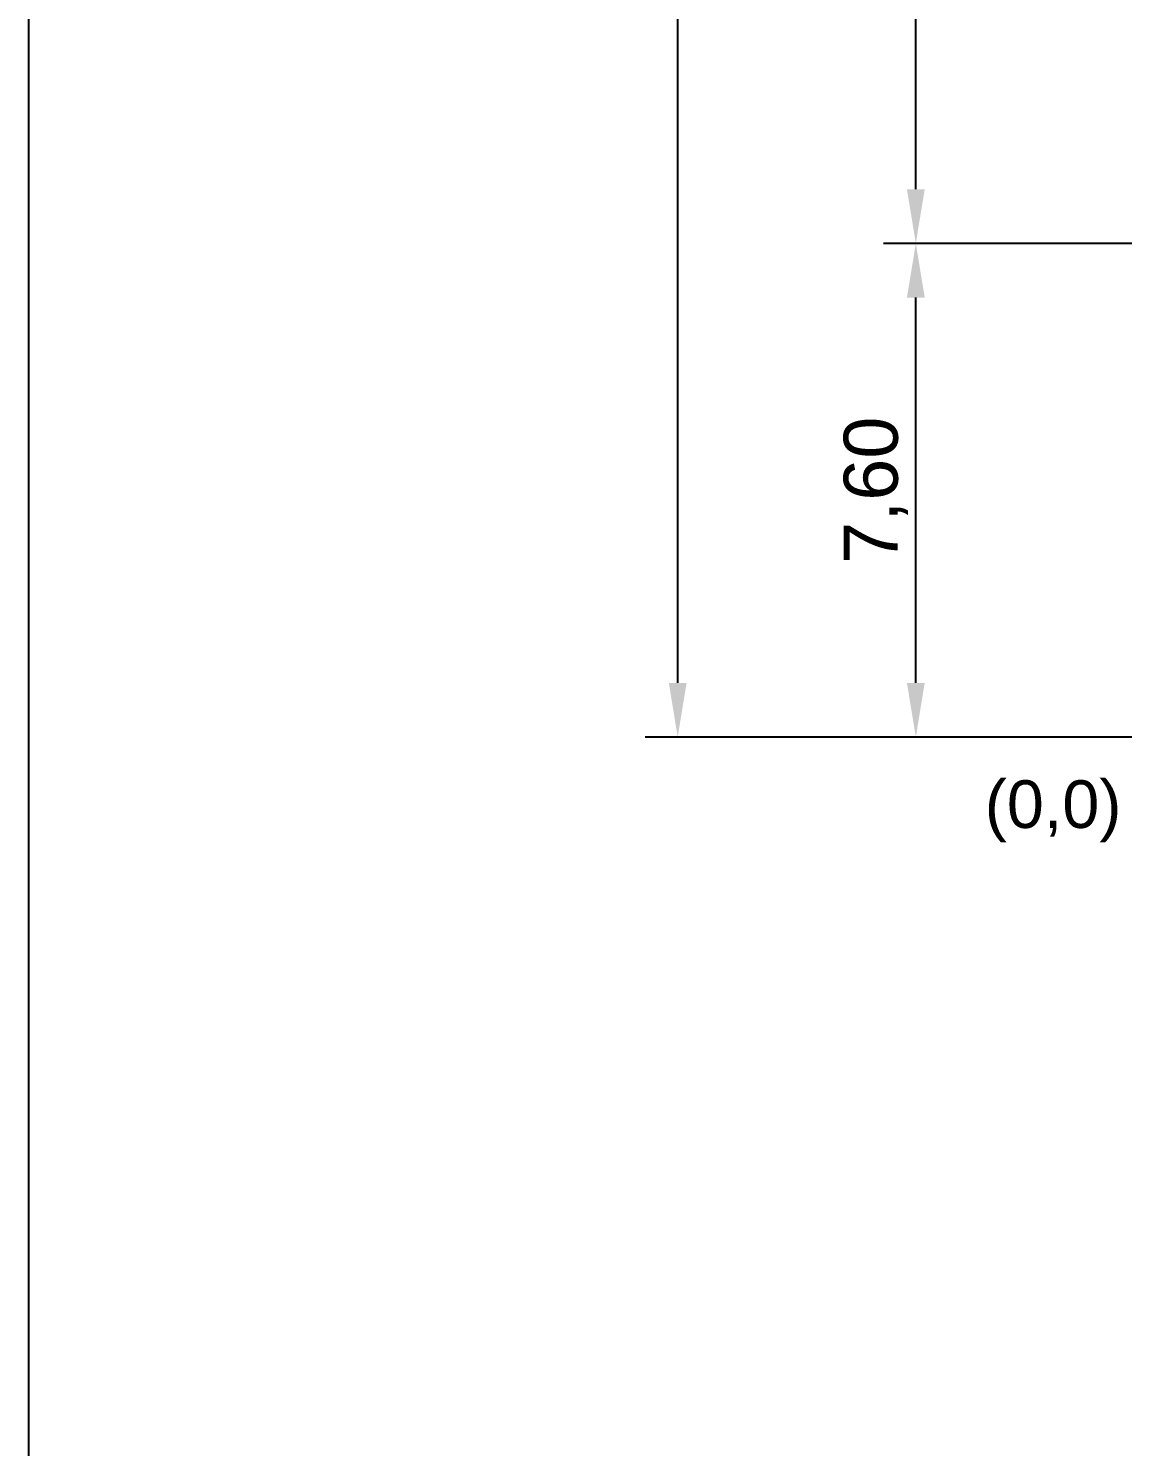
# Model space of a CAD drawing. Header units: millimetres. Extents: x 3 to 137, y 3 to 96.
# Drawn here: x 3.33 to 20.18, y 24.07 to 45.91 of the extents above; entities that cross this region are included whole.
import ezdxf
from ezdxf.enums import TextEntityAlignment as Align

# ---------------------------------------------------------------- set-up
doc = ezdxf.new("R2010")
doc.units = ezdxf.units.MM
for name, color, linetype in [('DIM', 4, 'CONTINUOUS'), ('SHEET', 7, 'CONTINUOUS'), ('TEXT', 7, 'CONTINUOUS')]:
    doc.layers.add(name, color=color, linetype=linetype)
doc.styles.add('CJK', font='arial.ttf')
doc.dimstyles.new('PCB2', dxfattribs={"dimtxt": 0.833333, "dimasz": 0.833333, "dimexe": 0.5, "dimexo": 0.333333, "dimgap": 0.2, "dimtad": 1, "dimzin": 0, "dimtxsty": 'CJK', "dimcen": 2.5, "dimclrd": 4, "dimclre": 4, "dimclrt": 4, "dimazin": 3, "dimtfac": 1, "dimtmove": 0, "dimatfit": 3})

msp = doc.modelspace()

# ---------------------------------------------------------------- linework, layer by layer
at = {"layer": 'SHEET'}
msp.add_lwpolyline([(3.333, 3.333), (136.667, 3.333), (136.667, 95.667), (3.333, 95.667), (3.333, 3.333)], dxfattribs=at)

# ---------------------------------------------------------------- texts
at = {"layer": 'TEXT', "style": 'CJK'}
msp.add_text('(0,0)', height=0.7333, dxfattribs=at).set_placement((20.167, 33.6), align=Align.RIGHT)

# ---------------------------------------------------------------- dimensions: what is measured, and where the dimension line sits
at = {"layer": 'DIM'}
for base, p1, p2 in [((13.333, 35), (20.667, 35), (20.667, 75)), ((17, 42.6), (23.667, 42.6), (20.667, 75)), ((17, 35), (20.667, 35), (23.667, 42.6))]:
    msp.add_linear_dim(base=base, p1=p1, p2=p2, angle=90, dimstyle='PCB2', dxfattribs=at).render()

doc.saveas('drawing.dxf')
